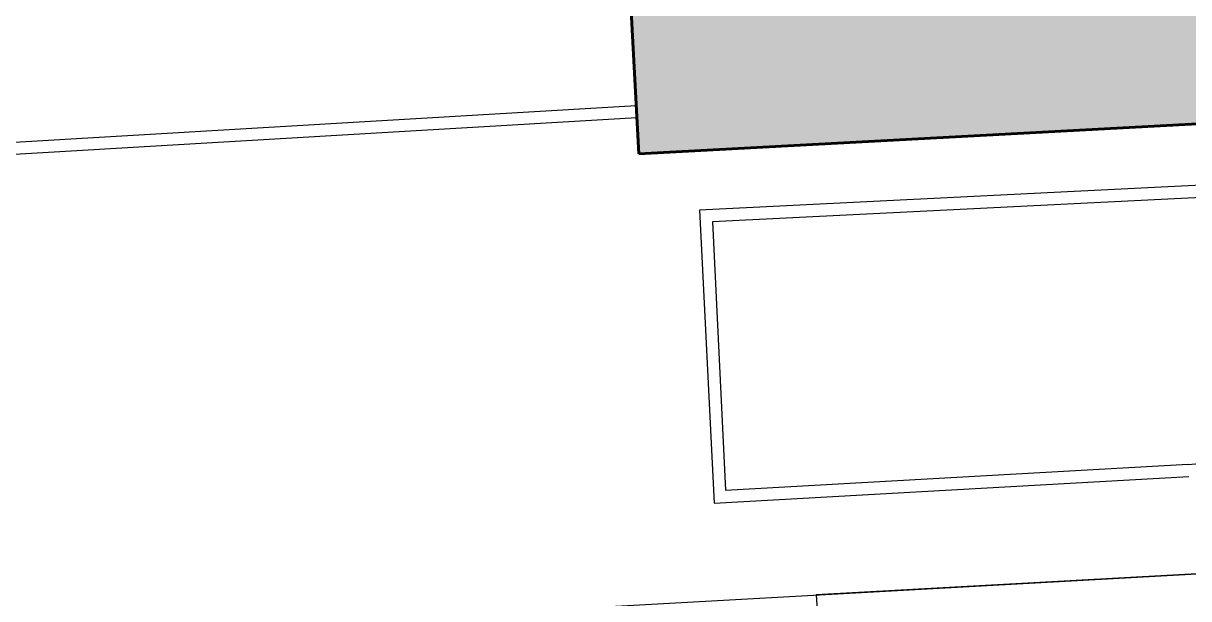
# Model space of a CAD drawing. Header units: millimetres. Extents: x 34038 to 35840, y 10511 to 10922.
# Drawn here: x 35590.86 to 35605.21, y 10792.6 to 10799.68 of the extents above; entities that cross this region are included whole.
import ezdxf

# ---------------------------------------------------------------- set-up
doc = ezdxf.new("R2010")
doc.units = ezdxf.units.MM
for name, color, linetype in [('_0', 7, 'Continuous'), ('GUIA', 7, 'Continuous'), ('MANTER', 150, 'Continuous')]:
    doc.layers.add(name, color=color, linetype=linetype)
doc.layers.add('PROJEÇÃO DAS EDIFICAÇÕES', color=4, linetype='Continuous', lineweight=60)

msp = doc.modelspace()

# ---------------------------------------------------------------- hatches: boundary and pattern name
at = {"layer": 'MANTER'}
h = msp.add_hatch(color=170, dxfattribs=at)
h.dxf.hatch_style = 1
h.paths.add_polyline_path([(35607.907, 10847.748), (35598.049, 10847.325), (35598.323, 10842.234), (35595.087, 10842.06), (35594.798, 10847.335), (35584.918, 10846.794), (35585.195, 10841.644), (35583.875, 10841.58), (35583.635, 10846.484), (35571.663, 10845.898), (35571.927, 10840.994), (35571.576, 10840.978), (35573.997, 10796.763), (35588.077, 10797.52), (35586.125, 10833.166), (35596.527, 10833.726), (35598.443, 10798.077), (35610.445, 10798.722)])

# ---------------------------------------------------------------- linework, layer by layer
for p, q in [((35589.395, 10798.141), (35598.411, 10798.672)), ((35589.253, 10797.982), (35598.419, 10798.523))]:
    msp.add_line(p, q)
at = {"color": 7}
for p, q in [((35609.643, 10797.905), (35599.192, 10797.383)), ((35609.451, 10797.745), (35599.349, 10797.24)), ((35599.192, 10797.383), (35599.37, 10793.78)), ((35599.349, 10797.24), (35599.512, 10793.938))]:
    msp.add_line(p, q, dxfattribs=at)
at = {"layer": '_0'}
for p, q in [((35605.467, 10792.918), (35600.626, 10792.649)), ((35600.626, 10792.649), (35600.776, 10790.455))]:
    msp.add_line(p, q, dxfattribs=at)
at = {"layer": 'GUIA', "color": 7, "linetype": 'Continuous'}
for p, q in [((35599.512, 10793.938), (35605.206, 10794.256)), ((35599.37, 10793.78), (35605.214, 10794.106))]:
    msp.add_line(p, q, dxfattribs=at)
at = {"layer": 'GUIA', "linetype": 'Continuous'}
msp.add_line((35598.083, 10792.507), (35605.467, 10792.918), dxfattribs=at)
at = {"layer": 'GUIA', "color": 7, "linetype": 'Continuous'}
msp.add_arc((35604.946, 10798.898), 4.65, 273.1941, 345.6438, dxfattribs=at)
at = {"layer": 'MANTER'}
msp.add_lwpolyline([(35598.443, 10798.077), (35610.445, 10798.722), (35607.907, 10847.748), (35598.049, 10847.325), (35598.323, 10842.234), (35595.087, 10842.06), (35594.798, 10847.335), (35584.918, 10846.794), (35585.195, 10841.644), (35583.875, 10841.58), (35583.635, 10846.484), (35571.663, 10845.898), (35571.927, 10840.994), (35571.576, 10840.978), (35573.997, 10796.763), (35588.077, 10797.52), (35586.125, 10833.166), (35596.527, 10833.726), (35598.443, 10798.077)], dxfattribs=at)
at = {"layer": 'PROJEÇÃO DAS EDIFICAÇÕES'}
msp.add_lwpolyline([(35598.443, 10798.077), (35610.445, 10798.722), (35607.907, 10847.748), (35598.049, 10847.325), (35598.323, 10842.234), (35595.087, 10842.06), (35594.798, 10847.335), (35584.918, 10846.794), (35585.195, 10841.644), (35583.875, 10841.58), (35583.635, 10846.484), (35571.664, 10845.898), (35571.927, 10840.994), (35571.576, 10840.978), (35573.997, 10796.763), (35588.077, 10797.52), (35586.125, 10833.166), (35596.527, 10833.726), (35598.443, 10798.077)], dxfattribs=at)

doc.saveas('drawing.dxf')
